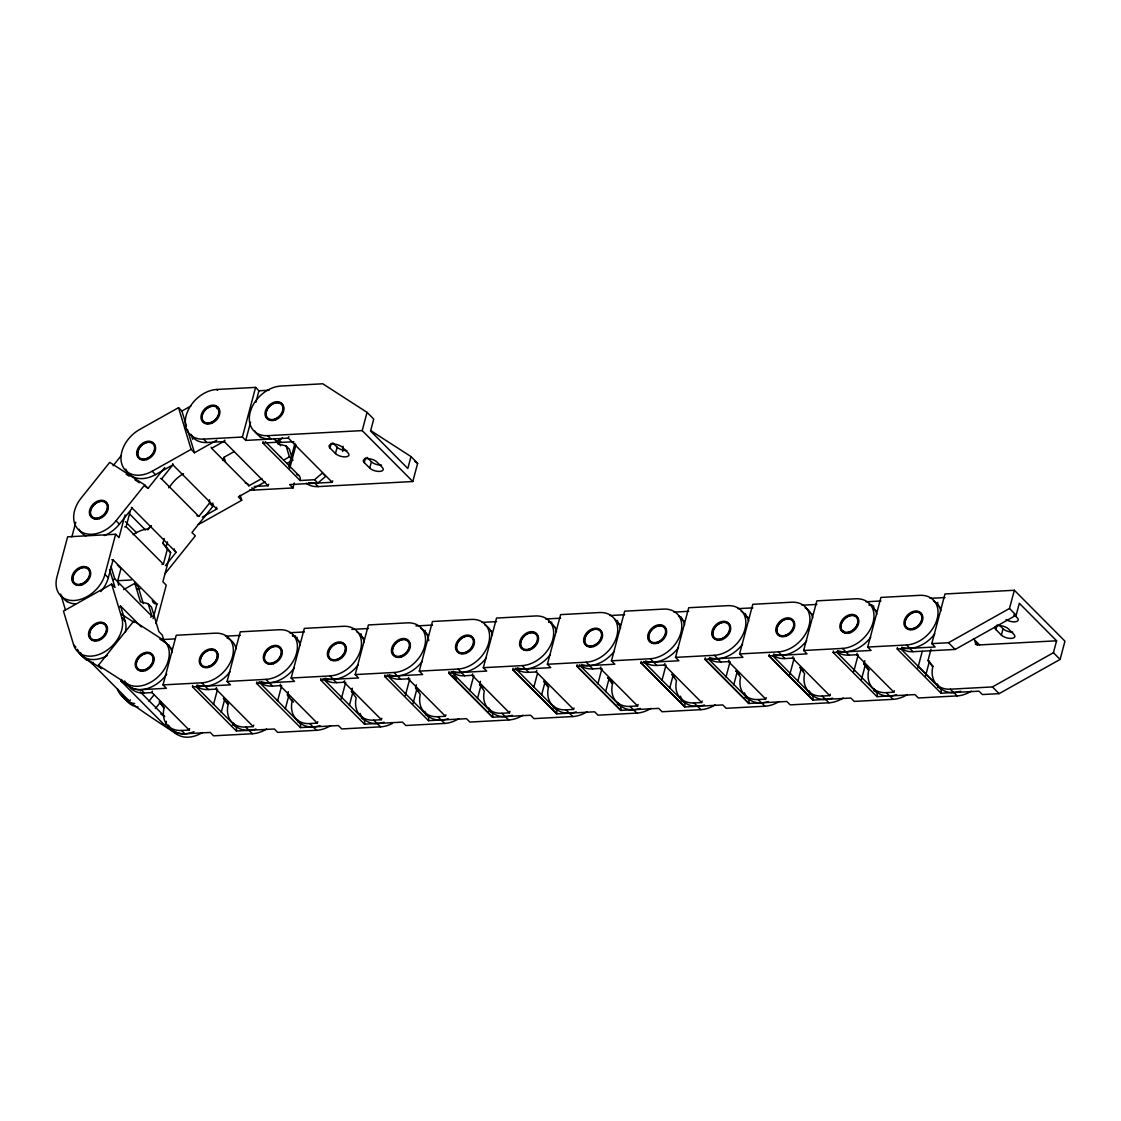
<?xml version="1.0" encoding="UTF-8"?>
<svg xmlns="http://www.w3.org/2000/svg" width="1121" height="1121" viewBox="0 0 1121 1121"><rect width="100%" height="100%" fill="white"/><g stroke="black" fill="none" stroke-linecap="round" stroke-linejoin="round"><path stroke-width="1.5" d="M196.904 515.772A7.272 5.241 -44.8 0 1 198.851 516.431L209.501 503.133L209.515 499.728M164.997 573.616A28.529 20.584 -44.8 0 0 166.665 571.682L195.334 535.866L191.971 532.489L212.808 506.454L212.836 503.049M71.856 536.931L75.78 522.162M104.954 574.386L115.645 534.255L67.624 536.833L56.947 576.965A28.529 20.584 -44.8 0 0 74.35 600.492A28.529 20.584 -44.8 0 0 104.954 574.386L108.317 577.777A28.529 20.584 -44.8 0 1 100.792 591.566M108.317 577.777L113.095 559.841A7.272 5.241 -44.8 0 1 111.778 559.757M125.048 514.945L119.008 537.632L115.645 534.255M164.17 538.542L162.909 543.293L167.337 549.29L163.372 564.199L126.113 526.702L130.078 511.779M118.602 585.33L117.733 580.706L120.956 568.613L117.341 564.984M156.015 623.64L166.244 585.176L162.881 581.785L170.644 552.611L166.216 546.614L167.477 541.877M153.073 618.666L156.968 603.995L113.095 559.841M189.687 728.594A7.272 5.241 -44.8 0 0 189.155 730.009L151.896 692.498A7.272 5.241 -44.8 0 1 152.428 691.082M163.021 684.903L176.235 635.257L215.064 633.183A28.529 20.584 -44.8 0 1 232.467 656.71A28.529 20.584 -44.8 0 1 201.85 682.815L163.021 684.903L166.384 688.28L140.994 689.653A28.347 20.472 -44.8 0 1 124.613 680.993M332.727 480.867A7.272 5.241 -44.8 0 0 332.194 482.282L288.321 438.129L245.737 440.413L242.374 437.036L255.588 387.39L216.759 389.477A28.529 20.584 -44.8 0 0 186.142 415.583A28.529 20.584 -44.8 0 0 203.546 439.11L206.909 442.501L224.256 441.576L268.129 485.729A7.272 5.241 -44.8 0 1 268.662 484.314M245.737 440.413L250.586 422.211M255.868 402.355L258.951 390.781L255.588 387.39M192.714 685.421A7.272 5.241 -44.8 0 1 192.504 686.823L230.45 684.847L227.087 681.456L240.286 631.824L279.115 629.736A28.529 20.584 -44.8 0 1 296.533 653.263A28.529 20.584 -44.8 0 1 265.915 679.368L227.087 681.456M189.141 730.065L181.56 730.472A28.347 20.472 -44.8 0 1 163.988 708.192L159.252 701.788L164.465 707.687M253.752 725.147A7.272 5.241 -44.8 0 0 253.22 726.562L215.961 689.065A7.272 5.241 -44.8 0 1 216.479 687.649M213.565 704.268L217.586 689.149M221.243 712.325L224.817 698.887M288.714 466.812L294.977 443.313M289.779 468.214L296.028 444.715M249.899 489.863A28.529 20.584 -44.8 0 0 254.159 490.045L292.987 487.957L294.305 482.997M330.737 725.553A28.529 20.584 -44.8 0 1 316.514 730.303L277.686 732.391L274.323 729L236.377 730.976A7.272 5.241 -44.8 0 0 232.397 724.979M392.35 723.493A28.529 20.584 -44.8 0 1 380.58 726.856L341.751 728.944L338.388 725.567L300.428 727.599L256.555 683.376A7.272 5.241 -44.8 0 0 256.779 681.974M253.206 726.632L245.625 727.039A28.347 20.472 -44.8 0 1 228.053 704.759L223.317 698.355M330.008 448.064A7.455 3.237 14.9 0 1 332.643 444.07A7.455 3.237 14.9 0 1 342.55 447.391L348 452.884A7.455 3.237 14.9 0 1 345.366 456.878A7.455 3.237 14.9 0 1 335.459 453.557L330.008 448.064L331.27 443.327M335.459 453.557L337.141 447.237L332.783 442.837M280.544 684.216A7.272 5.241 -44.8 0 0 280.026 685.618L272.431 686.094A28.347 20.472 -44.8 0 1 259.68 682.157M277.63 700.821L281.651 685.716M291.152 678.023L304.351 628.377L343.18 626.303A28.529 20.584 -44.8 0 1 360.584 649.83A28.529 20.584 -44.8 0 1 329.98 675.935L291.152 678.023L294.515 681.4L256.541 683.446M316.514 730.303L309.69 723.591A28.347 20.472 -44.8 0 1 292.119 701.312L287.382 694.908L288.251 691.657M285.309 708.878L288.882 695.454M370.995 430.772L410.987 456.583L417.657 463.295L412.808 481.526L362.209 430.604L367.057 412.374L322.778 383.788L280.811 386.044A28.529 20.584 -44.8 0 0 250.207 412.15A28.529 20.584 -44.8 0 0 267.611 435.677L270.974 439.068A28.529 20.584 -44.8 0 1 254.775 430.884M364.283 462.609A7.455 3.237 14.9 0 1 366.917 458.615A7.455 3.237 14.9 0 1 376.824 461.936L382.275 467.415A7.455 3.237 14.9 0 1 379.641 471.423A7.455 3.237 14.9 0 1 369.734 468.088L364.283 462.609L365.544 457.858M300.428 727.599L300.442 727.529A7.272 5.241 -44.8 0 0 297.738 721.728M369.734 468.088L371.415 461.768L367.057 457.382M458.853 718.673A28.529 20.584 -44.8 0 1 444.645 723.423L405.816 725.511L402.453 722.12L364.479 724.166L320.62 679.943A7.272 5.241 -44.8 0 0 320.844 678.541M309.69 723.591L317.285 723.129A7.272 5.241 -44.8 0 1 317.818 721.714M381.869 718.267A7.272 5.241 -44.8 0 0 381.35 719.682L344.077 682.185A7.272 5.241 -44.8 0 1 344.609 680.769M341.246 699.056L345.716 682.269M410.987 456.583L407.82 468.494L370.561 430.982L373.727 419.086L367.057 412.374M355.203 674.576L368.417 624.943L407.245 622.856A28.529 20.584 -44.8 0 1 424.649 646.383A28.529 20.584 -44.8 0 1 394.046 672.488L355.203 674.576L358.566 677.967L320.606 679.999M380.58 726.856L373.755 720.158A28.347 20.472 -44.8 0 1 356.184 697.879L351.448 691.475L352.302 688.224M349.374 705.445L352.947 692.007M364.479 724.166L364.507 724.096A7.272 5.241 -44.8 0 0 361.382 718.183M384.909 675.094A7.272 5.241 -44.8 0 1 384.685 676.495L422.631 674.52L419.268 671.143L432.482 621.496L471.31 619.423A28.529 20.584 -44.8 0 1 488.714 642.95A28.529 20.584 -44.8 0 1 458.097 669.055L419.268 671.143M381.322 719.752L373.755 720.158M445.934 714.834A7.272 5.241 -44.8 0 0 445.415 716.249L408.142 678.751A7.272 5.241 -44.8 0 1 408.675 677.336M405.312 695.623L409.782 678.836M444.645 723.423L437.821 716.711A28.347 20.472 -44.8 0 1 420.249 694.431L415.513 688.028L416.367 684.777M412.99 703.68L417.012 688.574M522.918 715.226A28.529 20.584 -44.8 0 1 508.71 719.976L469.881 722.064L466.518 718.687L428.558 720.649A7.272 5.241 -44.8 0 0 425.448 714.75M472.74 673.889A7.272 5.241 -44.8 0 0 472.207 675.304L464.612 675.781A28.347 20.472 -44.8 0 1 451.861 671.829M469.825 690.508L473.833 675.388M483.333 667.696L496.547 618.063L535.376 615.975A28.529 20.584 -44.8 0 1 552.779 639.502A28.529 20.584 -44.8 0 1 522.162 665.608L483.333 667.696L486.696 671.087L448.736 673.118A7.272 5.241 -44.8 0 0 448.975 671.661M508.71 719.976L501.872 713.278A28.347 20.472 -44.8 0 1 484.3 690.998L479.564 684.595L480.433 681.344M477.49 698.565L481.063 685.127M586.984 711.793A28.529 20.584 -44.8 0 1 572.775 716.543L533.946 718.631L530.583 715.24L492.623 717.216A7.272 5.241 -44.8 0 0 488.644 711.218M501.872 713.278L509.466 712.802A7.272 5.241 -44.8 0 1 509.999 711.387M574.064 707.954A7.272 5.241 -44.8 0 0 573.532 709.369L536.272 671.871A7.272 5.241 -44.8 0 1 536.805 670.456M533.876 687.061L537.449 673.637M547.398 664.263L560.598 614.616L599.441 612.542A28.529 20.584 -44.8 0 1 616.844 636.069A28.529 20.584 -44.8 0 1 586.227 662.175L547.398 664.263L550.761 667.64L512.787 669.685A7.272 5.241 -44.8 0 0 513.026 668.214M541.555 695.118L545.128 681.694M715.114 704.913A28.529 20.584 -44.8 0 1 700.891 709.663L662.063 711.751L658.7 708.36L620.74 710.406L576.867 666.182A7.272 5.241 -44.8 0 0 577.091 664.781M573.518 709.425L565.937 709.831A28.347 20.472 -44.8 0 1 548.365 687.551L543.629 681.148L548.828 687.047M600.856 667.009A7.272 5.241 -44.8 0 0 600.338 668.424L592.743 668.901A28.347 20.472 -44.8 0 1 580.818 665.636M597.941 683.628L601.963 668.508M611.463 660.815L624.663 611.183L663.492 609.095A28.529 20.584 -44.8 0 1 680.909 632.622A28.529 20.584 -44.8 0 1 650.292 658.728L611.463 660.815L614.826 664.207L576.853 666.238M605.62 691.685L609.193 678.247M620.74 710.406L620.754 710.336A7.272 5.241 -44.8 0 0 617.209 704.366M609.894 679.929L607.694 677.715L612.43 684.118A28.347 20.472 -44.8 0 0 630.002 706.398L637.597 705.922A7.272 5.241 -44.8 0 1 638.129 704.506M702.18 701.073A7.272 5.241 -44.8 0 0 701.662 702.489L664.403 664.991A7.272 5.241 -44.8 0 1 664.921 663.576M662.007 680.181L666.028 665.075M675.529 657.382L688.728 607.736L727.557 605.662A28.529 20.584 -44.8 0 1 744.961 629.189A28.529 20.584 -44.8 0 1 714.357 655.295L675.529 657.382L678.892 660.759L640.918 662.805A7.272 5.241 -44.8 0 0 641.156 661.334M669.685 688.238L673.259 674.814M701.648 702.545L694.067 702.951A28.347 20.472 -44.8 0 1 676.495 680.671L671.759 674.267L673.959 676.495M766.246 697.626A7.272 5.241 -44.8 0 0 765.727 699.042L728.454 661.544A7.272 5.241 -44.8 0 1 728.986 660.129M726.072 676.748L730.093 661.628M739.58 653.935L752.794 604.303L791.622 602.215A28.529 20.584 -44.8 0 1 809.026 625.742A28.529 20.584 -44.8 0 1 778.408 651.861L739.58 653.935L742.943 657.326L704.983 659.358A7.272 5.241 -44.8 0 0 705.221 657.901M733.751 684.805L737.324 671.367M843.23 698.033A28.529 20.584 -44.8 0 1 829.022 702.783L790.193 704.871L786.83 701.48L748.884 703.456A7.272 5.241 -44.8 0 0 744.89 697.458M907.295 694.586A28.529 20.584 -44.8 0 1 893.087 699.336L854.258 701.424L850.895 698.047L812.921 700.079L769.062 655.855A7.272 5.241 -44.8 0 0 769.286 654.454M765.699 699.112L758.132 699.518A28.347 20.472 -44.8 0 1 740.561 677.238L735.824 670.834L739.131 674.155M793.051 656.696A7.272 5.241 -44.8 0 0 792.519 658.111L784.924 658.573A28.347 20.472 -44.8 0 1 773.014 655.309M789.688 674.982L794.158 658.195M803.645 650.502L816.859 600.856L855.687 598.782A28.529 20.584 -44.8 0 1 873.091 622.309A28.529 20.584 -44.8 0 1 842.474 648.414L803.645 650.502L807.008 653.879L769.048 655.925M797.816 681.358L801.389 667.934M971.361 691.153A28.529 20.584 -44.8 0 1 957.152 695.903L918.323 697.991L914.96 694.6L876.986 696.645L833.127 652.422A7.272 5.241 -44.8 0 0 833.351 651.021M803.197 670.722L799.876 667.387L804.626 673.791A28.347 20.472 -44.8 0 0 822.197 696.071L829.778 695.609A7.272 5.241 -44.8 0 1 830.311 694.193M894.376 690.746A7.272 5.241 -44.8 0 0 893.843 692.161L856.584 654.664A7.272 5.241 -44.8 0 1 857.117 653.249M853.754 671.535L858.21 654.748M867.71 647.055L880.924 597.423L919.752 595.335A28.529 20.584 -44.8 0 1 937.156 618.862A28.529 20.584 -44.8 0 1 906.539 644.981L867.71 647.055L871.073 650.446L833.113 652.478M873.988 688.728A28.347 20.472 -44.8 0 0 889.556 695.959L886.249 692.638A28.347 20.472 -44.8 0 1 868.677 670.358L863.941 663.954L864.809 660.703M861.418 679.592L865.44 664.487M876.986 696.645L877 696.575A7.272 5.241 -44.8 0 0 873.89 690.662M897.192 648.975L935.138 646.999L931.775 643.622L944.975 593.976L1014.351 590.263L1064.95 641.184L1060.102 659.414L999.119 693.647L982.374 694.544L979.011 691.167L941.051 693.198L897.192 648.975A7.272 5.241 -44.8 0 0 897.403 647.574M893.829 692.232L886.249 692.638M917.805 668.102L922.275 651.315M937.268 683.908A28.347 20.472 -44.8 0 0 953.621 692.526L950.314 689.191A28.347 20.472 -44.8 0 1 932.742 666.911L928.006 660.507L931.033 649.143M925.484 676.159L929.505 661.054M941.051 693.198L941.065 693.142A7.272 5.241 -44.8 0 0 937.52 687.159M995.91 629.596A7.455 3.237 14.9 0 1 998.559 625.602A7.455 3.237 14.9 0 1 1008.466 628.923L1013.916 634.416A7.455 3.237 14.9 0 1 1011.282 638.41A7.455 3.237 14.9 0 1 1001.375 635.089L995.91 629.596L997.172 624.859M1001.375 635.089L1003.057 628.769L999.778 625.476M931.775 643.622L948.506 642.725L1009.489 608.479L1014.351 590.263M901.13 648.428A28.347 20.472 -44.8 0 0 913.055 651.693L955.176 649.437L1016.158 615.205L1019.339 603.294L1056.599 640.792L1053.432 652.702L992.435 686.935L950.314 689.191M222.883 460.521L224.088 457.242L234.373 451.483M113.109 465.747L121.432 455.336M116.066 520.747L144.721 484.945L109.746 462.356L81.076 498.158A28.529 20.584 -44.8 0 0 80.852 531.592A28.529 20.584 -44.8 0 0 116.066 520.747L119.429 524.138L132.222 508.135A7.272 5.241 -44.8 0 1 131.353 507.365M145.169 486.444L148.084 488.336L164.759 467.513M160.485 478.443A7.272 5.241 -44.8 0 1 161.578 478.933L172.228 465.635M168.696 487.817L172.424 483.165A28.347 20.472 -44.8 0 1 183.522 473.679M147.79 529.911L150.957 525.973M165.432 565.629L176.109 552.303A7.272 5.241 -44.8 0 1 174.287 548.842M130.498 699.91A7.272 5.241 -44.8 0 0 129.377 701.087L92.118 663.59A7.272 5.241 -44.8 0 1 93.239 662.399M77.293 649.297A28.347 20.472 -44.8 0 0 83.248 656.752L101.745 668.691L98.382 665.314L133.833 621.034L162.111 639.292L165.474 642.683A28.529 20.584 -44.8 0 1 172.158 652.464M121.699 679.578A7.272 5.241 -44.8 0 1 120.802 680.909L130.036 686.963A28.529 20.584 -44.8 0 0 166.763 674.071M148.981 701.186L154.264 694.6M155.399 708.528L160.667 701.942M202.397 732.559A28.529 20.584 -44.8 0 1 177.272 734.493L164.675 725.063A7.272 5.241 -44.8 0 0 166.454 721.392M151.461 525.875L147.888 528.93A28.347 20.472 -44.8 0 0 133.105 534.703M263.071 441.604A7.272 5.241 -44.8 0 1 262.846 443.005L277.279 442.235L282.478 437.793M314.539 479.732L322.344 473.076L325.651 476.411L317.846 483.053L314.539 479.732L300.106 480.503L262.846 443.005M186.436 426.064L181.91 411.043L178.547 407.666L139.579 429.539A28.529 20.584 -44.8 0 0 121.769 463.912A28.529 20.584 -44.8 0 0 152.148 471.24L155.511 474.617L172.914 464.851A7.272 5.241 -44.8 0 1 172.718 463.576M181.91 411.043L190.892 405.998M152.148 471.24L191.116 449.367L194.479 452.744L216.843 440.189M211.126 447.209A7.272 5.241 -44.8 0 1 211.631 448.302L224.662 440.987M283.683 460.072L289.414 456.85L292.721 460.171L286.99 463.393M245.331 482.941A7.272 5.241 -44.8 0 1 248.904 485.799L261.936 478.485M202.284 517.145L216.801 509.004A7.272 5.241 -44.8 0 1 216.591 507.295M265.201 481.834L238.353 496.897L241.716 500.288L202.747 522.162A28.529 20.584 -44.8 0 1 198.263 524.278M109.592 569.468L115.015 587.446L111.652 584.055L63.463 611.113L73.622 644.827L75.864 647.083M123.632 589.59L134.842 583.298L138.149 586.619L143.292 603.673M258.951 390.781L269.096 390.234M203.546 439.11L242.374 437.036M267.611 435.677L362.209 430.604M277.7 441.226A7.272 5.241 -44.8 0 0 281.147 442.403L293.828 441.716M254.257 486.472L268.129 485.729M332.194 482.282L289.624 484.58L292.987 487.957M306.159 483.263A28.529 20.584 -44.8 0 0 318.21 486.598L412.808 481.526M117.733 580.706L131.339 579.977M136.482 589.029L139.887 588.847M161.326 639.629L174.61 638.914M225.391 636.182L240.328 635.383M289.456 632.748L304.394 631.95M351.854 629.399L368.459 628.503M415.919 625.952L432.524 625.07M481.638 622.421L496.589 621.623M545.703 618.988L560.64 618.189M609.768 615.541L624.705 614.742M673.833 612.108L688.77 611.309M737.884 608.661L752.836 607.862M801.949 605.228L816.901 604.429M866.015 601.781L880.966 600.982M930.08 598.348L945.017 597.549M292.413 636.097L295.622 635.929M548.659 622.337L551.868 622.169M868.985 605.13L872.18 604.962M974.92 641.226A7.272 5.241 -44.8 0 0 979.544 644.925L1056.599 640.792M127.92 684.314A28.347 20.472 -44.8 0 0 144.301 692.974L151.881 692.568M196.441 686.276A28.347 20.472 -44.8 0 0 208.366 689.541L215.947 689.135M323.731 678.709A28.347 20.472 -44.8 0 0 336.496 682.661L344.063 682.255M387.796 675.276A28.347 20.472 -44.8 0 0 400.547 679.214L408.128 678.808M515.926 668.396A28.347 20.472 -44.8 0 0 528.678 672.334L536.258 671.927M644.883 662.189A28.347 20.472 -44.8 0 0 656.808 665.454L664.375 665.047M708.948 658.756A28.347 20.472 -44.8 0 0 720.859 662.021L728.44 661.614M837.079 651.876A28.347 20.472 -44.8 0 0 848.989 655.14L856.57 654.734M437.821 716.711L445.387 716.305M168.514 725.189A28.347 20.472 -44.8 0 0 184.867 733.807L210.258 732.447L213.621 735.824L252.463 733.737A28.529 20.584 -44.8 0 0 266.672 728.986M651.049 708.346A28.529 20.584 -44.8 0 1 636.826 713.096L597.997 715.184L594.634 711.807L556.675 713.839L512.815 669.615L556.689 713.769A7.272 5.241 -44.8 0 0 553.143 707.799M779.179 701.466A28.529 20.584 -44.8 0 1 764.956 706.216L726.128 708.304L722.765 704.927L684.805 706.959L640.932 662.735L684.819 706.903A7.272 5.241 -44.8 0 0 680.839 700.891M292.721 460.171L289.428 449.255L286.121 445.934L277.854 443.93A28.347 20.472 -44.8 0 0 276.705 441.45M164.198 641.408L162.251 634.99L158.888 631.599L151.503 607.092L148.196 603.757L140.461 601.893L134.842 583.298M414.798 461.446L417.657 463.295M126.225 474.211L129.139 476.103M134.968 479.858L139.34 482.689M121.04 613.986L134.254 622.519M159.869 639.054L165.474 642.683M98.382 665.314L126.673 683.572L130.036 686.963M83.248 656.752L92.076 663.646M160.835 714.035L164.745 716.557L140.363 692.021M117.495 689.051A28.347 20.472 -44.8 0 0 123.814 697.584L129.335 701.143M123.814 697.584C140.798 710.924 159.168 722.541 177.272 734.493M1009.489 608.479L1016.158 615.205M1053.432 652.702L1060.102 659.414M1014.015 614.56L1017.279 617.853A7.455 3.237 14.9 0 1 1015.514 621.763A7.455 3.237 14.9 0 1 1006.055 619.563M973.532 638.886L979.544 644.925M948.506 642.725L955.176 649.437M992.435 686.935L999.119 693.647M928.006 660.507L933.204 666.406M906.539 644.981L909.902 648.358A28.529 20.584 -44.8 0 0 934.802 633.799M957.152 695.903L953.789 692.512A28.529 20.584 -44.8 0 0 960.641 691.209M913.055 651.693L909.748 648.372A28.347 20.472 -44.8 0 1 901.69 647.209M917.763 665.916L939.902 688.154L900.766 648.779M863.941 663.954L869.153 669.84M842.474 648.414L845.837 651.805A28.529 20.584 -44.8 0 0 870.737 637.232M893.087 699.336L889.724 695.959A28.529 20.584 -44.8 0 0 896.576 694.642M848.989 655.14L845.682 651.805A28.347 20.472 -44.8 0 1 837.625 650.656M853.698 669.349L875.837 691.601M792.519 658.111L829.764 695.665M778.408 651.861L784.924 658.573M822.197 696.071L829.022 702.783M789.646 672.796L811.786 695.034M769.062 655.855L812.935 700.022A7.272 5.241 -44.8 0 0 808.956 694.011M714.357 655.295L720.859 662.021M758.132 699.518L764.956 706.216M725.581 676.229L747.721 698.481M748.884 703.456L704.997 659.302L748.856 703.526M650.292 658.728L656.808 665.454M694.067 702.951L700.891 709.663M661.516 679.676L683.656 701.914M600.338 668.424L637.583 705.992M586.227 662.175L592.743 668.901M630.002 706.398L636.826 713.096M597.451 683.109L619.591 705.361M576.867 666.182L620.754 710.336M522.162 665.608L528.678 672.334M565.937 709.831L572.775 716.543M533.386 686.556L555.526 708.794M278.709 439.95L281.147 442.403M273.972 438.9L277.279 442.235M318.21 486.598L314.847 483.221A28.529 20.584 -44.8 0 1 308.499 482.619M216.759 389.477L217.6 390.332M280.124 456.611L298.957 475.528M472.207 675.304L509.452 712.872M479.564 684.595L482.871 687.916M458.097 669.055L464.612 675.781M469.321 689.99L491.474 712.241M452.842 675.655L456.499 679.326M492.623 717.216L448.75 673.062L492.609 717.286M251.917 487.789L254.159 490.045M211.631 448.302L248.904 485.799M415.513 688.028L418.82 691.363M394.046 672.488L400.547 679.214M405.27 693.437L427.409 715.674M384.685 676.495L428.544 720.719M172.914 464.851L216.801 509.004M209.501 503.133L212.808 506.454M161.578 478.933L198.851 516.431M351.448 691.475L353.647 693.689M144.721 484.945L148.084 488.336M329.98 675.935L336.496 682.661M341.204 696.87L363.344 719.122M132.222 508.135L176.109 552.303M162.909 543.293L166.216 546.614M167.337 549.29L170.644 552.611M129.672 514.063L145.52 530.009M125.538 521.699L136.552 532.769M280.026 685.618L317.271 723.185M287.382 694.908L289.582 697.136M265.915 679.368L272.431 686.094M277.139 700.317L299.279 722.555M110.937 566.259L114.706 578.786L151.98 616.298A7.272 5.241 -44.8 0 0 150.648 617.195M201.85 682.815L208.366 689.541M245.625 727.039L252.463 733.737M119.232 606.741A7.272 5.241 -44.8 0 0 120.634 606.097L141.358 626.961M213.074 703.75L235.214 726.002M192.504 686.823L236.363 731.046M111.652 584.055L121.811 617.783L125.174 621.16A28.529 20.584 -44.8 0 1 125.37 632.244M140.994 689.653L144.301 692.974M181.56 730.472L184.867 733.807M120.802 680.909L164.633 725.133M836.7 652.212L854.468 670.12M772.635 655.659L790.403 673.567M708.57 659.092L726.338 677M643.398 661.404L662.273 680.447M579.263 664.781L598.208 683.88M515.198 668.214L534.142 687.327M265.285 441.66L280.881 457.382M451.146 671.661L470.091 690.76M387.081 675.094L406.026 694.207M323.016 678.541L341.961 697.64M258.951 681.974L277.896 701.087M196.077 686.613L213.831 704.52M611.001 681.036L612.893 683.6M291.642 699.518L293.534 702.082M226.624 701.676L228.516 704.24M286.121 445.934L289.414 456.85M240.216 495.286L241.716 500.288M224.088 457.242L225.573 462.146M191.257 434.444L192.742 439.334M187.431 429.399L194.479 452.744M178.547 407.666L191.116 449.367M148.196 603.757L151.98 616.298M120.634 606.097L125.174 621.16M60.646 594.018L65.396 609.768M226.792 637.835A28.529 20.584 -44.8 0 1 236.181 648.835M230.113 671.633A28.529 20.584 -44.8 0 1 205.213 686.192M255.952 729.042A28.529 20.584 -44.8 0 1 249.1 730.36M172.214 648.625A7.272 5.241 -44.8 0 1 168.907 645.009M162.111 639.292A28.529 20.584 -44.8 0 1 161.886 672.726A28.529 20.584 -44.8 0 1 126.673 683.572M86.555 660.087A28.347 20.472 -44.8 0 1 80.6 652.632M127.121 700.905A28.347 20.472 -44.8 0 1 121.923 695.146M194.045 731.705A28.529 20.584 -44.8 0 1 173.909 731.116M155.511 474.617A28.529 20.584 -44.8 0 1 125.79 469.11M276.733 440.819A28.347 20.472 -44.8 0 1 280.53 445.78M124.697 526.926A7.272 5.241 -44.8 0 1 126.113 526.702M161.97 564.424A7.272 5.241 -44.8 0 1 163.372 564.199M156.968 603.995A7.272 5.241 -44.8 0 1 152.344 600.296M75.583 603.897A28.529 20.584 -44.8 0 1 61.515 595.699M113.389 579.697A7.272 5.241 -44.8 0 1 114.706 578.786M121.811 617.783A28.529 20.584 -44.8 0 1 104.015 652.156A28.529 20.584 -44.8 0 1 73.622 644.827M107.378 655.533A28.529 20.584 -44.8 0 1 77.657 650.04M134.66 703.554A28.529 20.584 -44.8 0 1 122.413 695.945M138.023 706.945A28.529 20.584 -44.8 0 1 124.893 697.57M66.938 601.683A7.272 5.241 -44.8 0 1 67.414 601.543M119.429 524.138A28.529 20.584 -44.8 0 1 104.337 535.558M85.855 535.908A28.529 20.584 -44.8 0 1 79.016 529.266M288.321 438.129A7.272 5.241 -44.8 0 1 288.84 436.714M381.546 465.075A7.455 3.237 14.9 0 1 371.415 461.768M346.823 450.572A7.455 3.237 14.9 0 1 337.141 447.237M260.142 437.19A7.272 5.241 -44.8 0 1 261.249 437.694M296.575 474.533A7.272 5.241 -44.8 0 1 300.106 480.503M224.256 441.576A7.272 5.241 -44.8 0 1 224.789 440.161M206.909 442.501A28.529 20.584 -44.8 0 1 190.71 434.331M343.082 446.256A28.347 20.472 -44.8 0 1 342.69 451.469M216.914 408.506A10.551 7.609 -44.8 0 1 217.53 408.576M205.059 686.206A28.347 20.472 -44.8 0 1 197.002 685.043M248.932 730.36A28.347 20.472 -44.8 0 1 233.35 723.129M292.777 635.299A28.529 20.584 -44.8 0 1 300.246 645.402M294.178 668.2A28.529 20.584 -44.8 0 1 269.278 682.759M320.017 725.609A28.529 20.584 -44.8 0 1 313.151 726.912M269.124 682.773A28.347 20.472 -44.8 0 1 261.053 681.61M312.997 726.926A28.347 20.472 -44.8 0 1 297.415 719.696M356.842 631.866A28.529 20.584 -44.8 0 1 364.297 641.955M358.244 664.753A28.529 20.584 -44.8 0 1 333.343 679.312M384.083 722.162A28.529 20.584 -44.8 0 1 377.216 723.479M299.938 641.646A7.272 5.241 -44.8 0 1 298.831 641.142M297.513 639.713A7.272 5.241 -44.8 0 1 297.009 637.232M333.175 679.326A28.347 20.472 -44.8 0 1 325.118 678.163M377.062 723.479A28.347 20.472 -44.8 0 1 360.051 713.39M420.893 628.419A28.529 20.584 -44.8 0 1 428.754 640.722M422.295 661.32A28.529 20.584 -44.8 0 1 397.409 675.879M448.148 718.729A28.529 20.584 -44.8 0 1 441.282 720.032M363.596 638.073A7.272 5.241 -44.8 0 1 361.06 633.799M397.24 675.893A28.347 20.472 -44.8 0 1 389.183 674.73M441.128 720.046A28.347 20.472 -44.8 0 1 424.761 711.429M484.959 624.986A28.529 20.584 -44.8 0 1 492.427 635.075M486.36 657.873A28.529 20.584 -44.8 0 1 461.46 672.432M512.213 715.282A28.529 20.584 -44.8 0 1 505.347 716.599M427.661 634.64A7.272 5.241 -44.8 0 1 425.125 630.352M461.306 672.446A28.347 20.472 -44.8 0 1 453.248 671.283M505.193 716.599A28.347 20.472 -44.8 0 1 488.826 707.982M549.024 621.538A28.529 20.584 -44.8 0 1 556.492 631.641M550.425 654.44A28.529 20.584 -44.8 0 1 525.525 668.999M576.264 711.849A28.529 20.584 -44.8 0 1 569.412 713.152M491.727 631.193A7.272 5.241 -44.8 0 1 491.012 630.829M525.371 669.013A28.347 20.472 -44.8 0 1 517.313 667.85M569.244 713.166A28.347 20.472 -44.8 0 1 553.676 705.936M614.854 619.268A28.529 20.584 -44.8 0 1 620.558 628.194M614.49 650.993A28.529 20.584 -44.8 0 1 589.59 665.552M640.329 708.402A28.529 20.584 -44.8 0 1 633.477 709.719M555.427 627.592A7.272 5.241 -44.8 0 1 555.077 627.382M589.436 665.566A28.347 20.472 -44.8 0 1 581.379 664.403M633.309 709.719A28.347 20.472 -44.8 0 1 617.727 702.489M678.92 615.821A28.529 20.584 -44.8 0 1 684.623 624.761M678.555 647.56A28.529 20.584 -44.8 0 1 653.655 662.119M704.394 704.969A28.529 20.584 -44.8 0 1 697.528 706.272M620.656 624.551A7.272 5.241 -44.8 0 1 617.321 620.488M653.501 662.133A28.347 20.472 -44.8 0 1 645.43 660.97M697.374 706.286A28.347 20.472 -44.8 0 1 680.377 696.183M741.219 611.225A28.529 20.584 -44.8 0 1 748.674 621.314M742.62 644.113A28.529 20.584 -44.8 0 1 717.72 658.686M768.46 701.522A28.529 20.584 -44.8 0 1 761.593 702.839M684.3 621.006A7.272 5.241 -44.8 0 1 681.372 617.04M717.552 658.686A28.347 20.472 -44.8 0 1 709.495 657.537M761.439 702.839A28.347 20.472 -44.8 0 1 744.428 692.75M805.27 607.778A28.529 20.584 -44.8 0 1 812.739 617.881M806.672 640.68A28.529 20.584 -44.8 0 1 781.771 655.239M832.525 698.089A28.529 20.584 -44.8 0 1 825.659 699.392M748.366 617.573A7.272 5.241 -44.8 0 1 745.437 613.607M781.617 655.253A28.347 20.472 -44.8 0 1 773.56 654.089M825.504 699.406A28.347 20.472 -44.8 0 1 809.138 690.788M869.336 604.345A28.529 20.584 -44.8 0 1 876.804 614.434M812.038 614A7.272 5.241 -44.8 0 1 811.324 613.621M843.51 631.88A10.551 7.609 -44.8 0 1 843.286 630.703M933.401 600.898A28.529 20.584 -44.8 0 1 940.869 611.001M975.368 644.155A28.529 20.584 -44.8 0 1 977.274 645.065M876.104 610.553A7.272 5.241 -44.8 0 1 875.389 610.188M873.763 607.988A7.272 5.241 -44.8 0 1 873.609 605.816M843.623 631.824A10.411 7.525 -44.8 0 1 843.398 630.661M1012.725 632.104A7.455 3.237 14.9 0 1 1003.057 628.769M939.804 606.951A7.272 5.241 -44.8 0 1 937.674 602.369M1016.102 615.541A7.455 3.237 14.9 0 1 1014.113 615.443M145.338 670.638A10.411 7.525 -44.8 0 0 152.792 655.154A10.411 7.525 -44.8 0 0 137.056 660.549A10.411 7.525 -44.8 0 0 145.338 670.638M144.959 669.657A9.669 6.978 -44.8 0 0 151.881 655.281A9.669 6.978 -44.8 0 0 137.266 660.297A9.669 6.978 -44.8 0 0 144.959 669.657M209.235 666.435A10.551 7.609 -44.8 0 0 216.003 650.642A10.551 7.609 -44.8 0 0 200.127 656.906A10.551 7.609 -44.8 0 0 209.235 666.435M98.676 640.497A10.411 7.525 -44.8 0 0 106.131 625.014A10.411 7.525 -44.8 0 0 90.381 630.422A10.411 7.525 -44.8 0 0 98.676 640.497M98.298 639.53A9.669 6.978 -44.8 0 0 105.206 625.154A9.669 6.978 -44.8 0 0 90.591 630.17A9.669 6.978 -44.8 0 0 98.298 639.53M145.057 669.924A10.551 7.609 -44.8 0 0 152.008 654.146A10.551 7.609 -44.8 0 0 136.103 660.241A10.551 7.609 -44.8 0 0 145.057 669.924M211.701 423.276A10.411 7.525 -44.8 0 0 218.217 407.638A10.411 7.525 -44.8 0 0 202.551 414.013A10.411 7.525 -44.8 0 0 211.701 423.276M211.28 422.309A9.669 6.978 -44.8 0 0 217.334 407.806A9.669 6.978 -44.8 0 0 202.775 413.719A9.669 6.978 -44.8 0 0 211.28 422.309M146.753 458.783A10.551 7.609 -44.8 0 0 153.353 442.963A10.551 7.609 -44.8 0 0 137.477 449.409A10.551 7.609 -44.8 0 0 146.753 458.783M99.517 518.659A10.411 7.525 -44.8 0 0 106.971 503.175A10.411 7.525 -44.8 0 0 91.235 508.57A10.411 7.525 -44.8 0 0 99.517 518.659M99.138 517.678A9.669 6.978 -44.8 0 0 106.061 503.301A9.669 6.978 -44.8 0 0 91.446 508.317A9.669 6.978 -44.8 0 0 99.138 517.678M81.399 584.251A10.551 7.609 -44.8 0 0 88.685 568.529A10.551 7.609 -44.8 0 0 72.767 574.26A10.551 7.609 -44.8 0 0 81.399 584.251M81.903 584.868A10.411 7.525 -44.8 0 0 89.358 569.384A10.411 7.525 -44.8 0 0 73.608 574.793A10.411 7.525 -44.8 0 0 81.903 584.868M81.525 583.901A9.669 6.978 -44.8 0 0 88.433 569.524A9.669 6.978 -44.8 0 0 73.818 574.541A9.669 6.978 -44.8 0 0 81.525 583.901M98.284 639.839A10.551 7.609 -44.8 0 0 105.402 624.089A10.551 7.609 -44.8 0 0 89.484 630.002A10.551 7.609 -44.8 0 0 98.284 639.839M146.809 459.582A10.411 7.525 -44.8 0 0 154.264 444.098A10.411 7.525 -44.8 0 0 138.528 449.507A10.411 7.525 -44.8 0 0 146.809 459.582M146.431 458.615A9.669 6.978 -44.8 0 0 153.353 444.238A9.669 6.978 -44.8 0 0 138.738 449.255A9.669 6.978 -44.8 0 0 146.431 458.615M98.9 518.07A10.551 7.609 -44.8 0 0 106.369 502.376A10.551 7.609 -44.8 0 0 90.437 507.925A10.551 7.609 -44.8 0 0 98.9 518.07M274.995 419.296A10.551 7.609 -44.8 0 0 281.763 403.504A10.551 7.609 -44.8 0 0 265.873 409.768A10.551 7.609 -44.8 0 0 274.995 419.296M275.654 419.871A10.411 7.525 -44.8 0 0 282.352 404.275A10.411 7.525 -44.8 0 0 266.658 410.468A10.411 7.525 -44.8 0 0 275.654 419.871M275.234 418.918A9.669 6.978 -44.8 0 0 281.455 404.429A9.669 6.978 -44.8 0 0 266.882 410.174A9.669 6.978 -44.8 0 0 275.234 418.918M210.93 422.743A10.551 7.609 -44.8 0 0 217.698 406.937A10.551 7.609 -44.8 0 0 201.822 413.215A10.551 7.609 -44.8 0 0 210.93 422.743M209.403 667.191A10.411 7.525 -44.8 0 0 216.857 651.707A10.411 7.525 -44.8 0 0 201.121 657.116A10.411 7.525 -44.8 0 0 209.403 667.191M209.024 666.224A9.669 6.978 -44.8 0 0 215.947 651.847A9.669 6.978 -44.8 0 0 201.332 656.864A9.669 6.978 -44.8 0 0 209.024 666.224M273.3 663.001A10.551 7.609 -44.8 0 0 280.068 647.195A10.551 7.609 -44.8 0 0 264.178 653.473A10.551 7.609 -44.8 0 0 273.3 663.001M273.468 663.758A10.411 7.525 -44.8 0 0 280.923 648.274A10.411 7.525 -44.8 0 0 265.187 653.669A10.411 7.525 -44.8 0 0 273.468 663.758M273.09 662.777A9.669 6.978 -44.8 0 0 279.998 648.4A9.669 6.978 -44.8 0 0 265.383 653.417A9.669 6.978 -44.8 0 0 273.09 662.777M337.365 659.554A10.551 7.609 -44.8 0 0 344.133 643.762A10.551 7.609 -44.8 0 0 328.243 650.026A10.551 7.609 -44.8 0 0 337.365 659.554M337.533 660.311A10.411 7.525 -44.8 0 0 344.988 644.827A10.411 7.525 -44.8 0 0 329.238 650.236A10.411 7.525 -44.8 0 0 337.533 660.311M337.155 659.344A9.669 6.978 -44.8 0 0 344.063 644.967A9.669 6.978 -44.8 0 0 329.448 649.984A9.669 6.978 -44.8 0 0 337.155 659.344M401.416 656.121A10.551 7.609 -44.8 0 0 408.198 640.315A10.551 7.609 -44.8 0 0 392.308 646.593A10.551 7.609 -44.8 0 0 401.416 656.121M401.598 656.878A10.411 7.525 -44.8 0 0 409.039 641.394A10.411 7.525 -44.8 0 0 393.303 646.789A10.411 7.525 -44.8 0 0 401.598 656.878M401.206 655.897A9.669 6.978 -44.8 0 0 408.128 641.52A9.669 6.978 -44.8 0 0 393.513 646.537A9.669 6.978 -44.8 0 0 401.206 655.897M465.481 652.674A10.551 7.609 -44.8 0 0 472.263 636.882A10.551 7.609 -44.8 0 0 456.373 643.146A10.551 7.609 -44.8 0 0 465.481 652.674M465.663 653.431A10.411 7.525 -44.8 0 0 473.104 637.947A10.411 7.525 -44.8 0 0 457.368 643.356A10.411 7.525 -44.8 0 0 465.663 653.431M465.271 652.464A9.669 6.978 -44.8 0 0 472.193 638.087A9.669 6.978 -44.8 0 0 457.578 643.104A9.669 6.978 -44.8 0 0 465.271 652.464M529.546 649.241A10.551 7.609 -44.8 0 0 536.328 633.435A10.551 7.609 -44.8 0 0 520.438 639.713A10.551 7.609 -44.8 0 0 529.546 649.241M529.715 649.998A10.411 7.525 -44.8 0 0 537.169 634.514A10.411 7.525 -44.8 0 0 521.433 639.909A10.411 7.525 -44.8 0 0 529.715 649.998M529.336 649.017A9.669 6.978 -44.8 0 0 536.258 634.64A9.669 6.978 -44.8 0 0 521.643 639.657A9.669 6.978 -44.8 0 0 529.336 649.017M593.612 645.794A10.551 7.609 -44.8 0 0 600.38 630.002A10.551 7.609 -44.8 0 0 584.503 636.266A10.551 7.609 -44.8 0 0 593.612 645.794M593.78 646.551A10.411 7.525 -44.8 0 0 601.234 631.067A10.411 7.525 -44.8 0 0 585.498 636.476A10.411 7.525 -44.8 0 0 593.78 646.551M593.401 645.584A9.669 6.978 -44.8 0 0 600.324 631.207A9.669 6.978 -44.8 0 0 585.708 636.224A9.669 6.978 -44.8 0 0 593.401 645.584M657.677 642.361A10.551 7.609 -44.8 0 0 664.445 626.555A10.551 7.609 -44.8 0 0 648.555 632.833A10.551 7.609 -44.8 0 0 657.677 642.361M657.845 643.118A10.411 7.525 -44.8 0 0 665.299 627.634A10.411 7.525 -44.8 0 0 649.549 633.029A10.411 7.525 -44.8 0 0 657.845 643.118M657.466 642.137A9.669 6.978 -44.8 0 0 664.375 627.76A9.669 6.978 -44.8 0 0 649.76 632.776A9.669 6.978 -44.8 0 0 657.466 642.137M721.742 638.914A10.551 7.609 -44.8 0 0 728.51 623.122A10.551 7.609 -44.8 0 0 712.62 629.385A10.551 7.609 -44.8 0 0 721.742 638.914M721.91 639.671A10.411 7.525 -44.8 0 0 729.365 624.187A10.411 7.525 -44.8 0 0 713.615 629.596A10.411 7.525 -44.8 0 0 721.91 639.671M721.532 638.704A9.669 6.978 -44.8 0 0 728.44 624.327A9.669 6.978 -44.8 0 0 713.825 629.343A9.669 6.978 -44.8 0 0 721.532 638.704M785.793 635.481A10.551 7.609 -44.8 0 0 792.575 619.675A10.551 7.609 -44.8 0 0 776.685 625.952A10.551 7.609 -44.8 0 0 785.793 635.481M785.975 636.238A10.411 7.525 -44.8 0 0 793.416 620.754A10.411 7.525 -44.8 0 0 777.68 626.149A10.411 7.525 -44.8 0 0 785.975 636.238M785.583 635.257A9.669 6.978 -44.8 0 0 792.505 620.88A9.669 6.978 -44.8 0 0 777.89 625.896A9.669 6.978 -44.8 0 0 785.583 635.257M849.858 632.034A10.551 7.609 -44.8 0 0 856.64 616.242A10.551 7.609 -44.8 0 0 840.75 622.505A10.551 7.609 -44.8 0 0 849.858 632.034M850.04 632.79A10.411 7.525 -44.8 0 0 857.481 617.307A10.411 7.525 -44.8 0 0 841.745 622.716A10.411 7.525 -44.8 0 0 850.04 632.79M849.648 631.824A9.669 6.978 -44.8 0 0 856.57 617.447A9.669 6.978 -44.8 0 0 841.955 622.463A9.669 6.978 -44.8 0 0 849.648 631.824M913.923 628.601A10.551 7.609 -44.8 0 0 920.705 612.795A10.551 7.609 -44.8 0 0 904.815 619.072A10.551 7.609 -44.8 0 0 913.923 628.601M914.091 629.357A10.411 7.525 -44.8 0 0 921.546 613.874A10.411 7.525 -44.8 0 0 905.81 619.282A10.411 7.525 -44.8 0 0 914.091 629.357M913.713 628.377A9.669 6.978 -44.8 0 0 920.635 614A9.669 6.978 -44.8 0 0 906.02 619.016A9.669 6.978 -44.8 0 0 913.713 628.377"/></g></svg>
